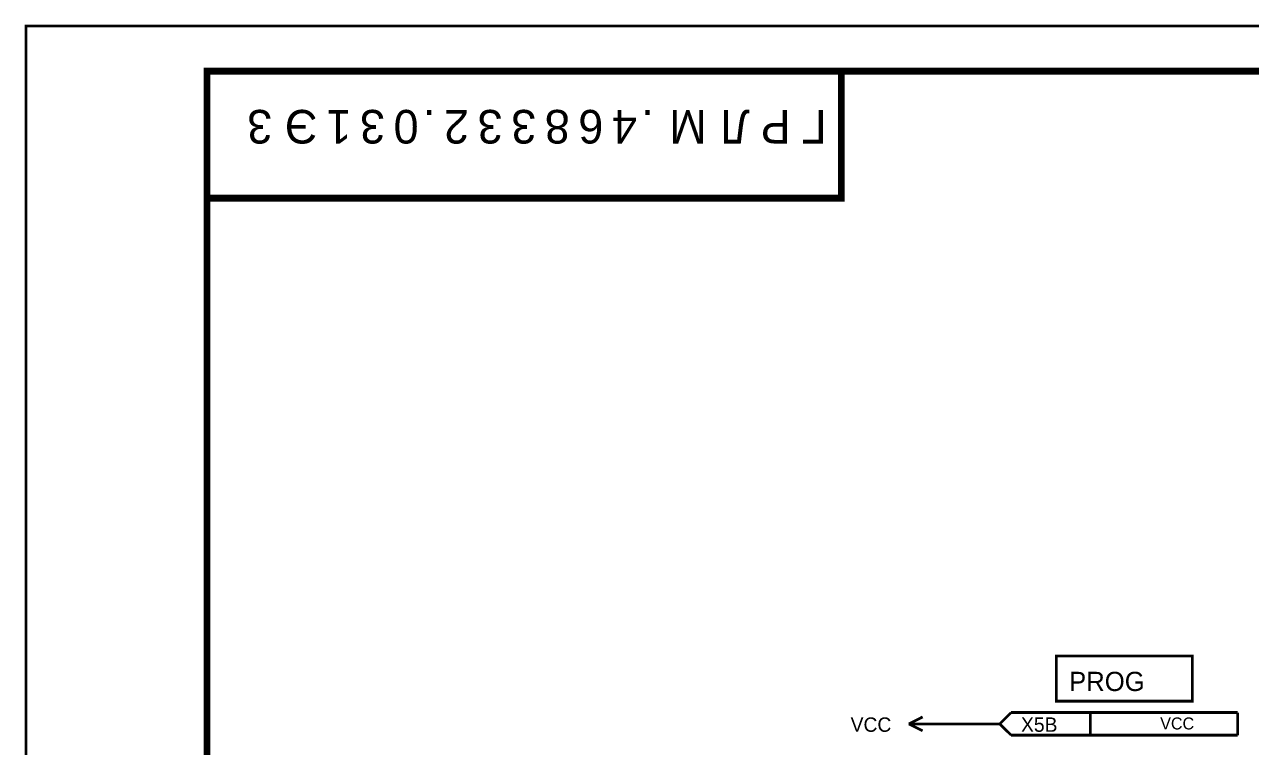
# Model space of a CAD drawing. Header units: millimetres. Extents: x 0 to 420, y 0 to 297.
# Drawn here: x -0.1 to 135.2, y 217.5 to 297.1 of the extents above; entities that cross this region are included whole.
import ezdxf

# ---------------------------------------------------------------- set-up
doc = ezdxf.new("R2010")
doc.units = ezdxf.units.MM
doc.layers.add('Sheet', color=255, linetype='Continuous')

msp = doc.modelspace()

# ---------------------------------------------------------------- linework, layer by layer
at = {"layer": 'Sheet'}
for points, const_width in [([(0.1, 297), (419.9, 297), (419.9, 0), (0.1, 0), (0.1, 297)], 0.3), ([(0.1, 297), (419.9, 297), (419.9, 0), (0.1, 0), (0.1, 297)], 0.3), ([(0.1, 297), (0.1, 0), (419.9, 0), (419.9, 297), (0.1, 297), (0.1, 297)], 0.0991), ([(0.1, 297), (0.1, 0), (419.9, 0), (419.9, 297), (0.1, 297), (0.1, 297)], 0.0991), ([(20.09, 292), (90.07, 292), (90.07, 277.99), (20.09, 277.99), (20.09, 292)], 0.749), ([(20.09, 292), (414.92, 292), (414.92, 8), (20.09, 8), (20.09, 292)], 0.749), ([(113.81, 227.49), (128.8, 227.49), (128.8, 222.49), (113.81, 222.49), (113.81, 227.49)], 0.3), ([(113.81, 227.49), (113.81, 222.49), (128.8, 222.49), (128.8, 227.49), (113.81, 227.49), (113.81, 227.49)], 0.0991)]:
    msp.add_lwpolyline(points, close=True, dxfattribs=dict(at, const_width=const_width))
at = {"layer": 'Sheet', "const_width": 0.3}
for points in [[(97.52, 219.98), (99.04, 220.75)], [(107.55, 219.98), (108.81, 221.24)], [(108.81, 221.24), (133.8, 221.24)], [(117.55, 221.24), (117.55, 218.74)], [(133.8, 221.24), (133.8, 218.74)], [(97.52, 219.98), (99.04, 219.22)], [(100.07, 219.98), (97.52, 219.98)], [(105.05, 219.98), (100.07, 219.98)], [(107.55, 219.98), (105.05, 219.98)], [(108.81, 218.74), (107.55, 219.98)], [(133.8, 218.74), (108.81, 218.74)]]:
    msp.add_lwpolyline(points, dxfattribs=at)

# ---------------------------------------------------------------- texts
at = {"layer": 'Sheet'}
for s, p in [('3', (27.28, 287.73)), ('Э', (32.31, 287.73)), ('1', (36.02, 287.73)), ('3', (39.72, 287.73)), ('0', (43.43, 287.73)), ('.', (45.28, 287.73)), ('2', (48.99, 287.73)), ('3', (52.7, 287.73)), ('3', (56.41, 287.73)), ('8', (60.11, 287.73)), ('6', (63.82, 287.73)), ('4', (67.53, 287.73)), ('.', (69.38, 287.73)), ('М', (75.21, 287.73)), ('Л', (79.97, 287.73)), ('Р', (84.48, 287.73)), ('Г', (88.45, 287.73))]:
    msp.add_text(s, height=3.71, rotation=180, dxfattribs=at).set_placement(p)
for s, height, p in [('PROG', 2.12, (115.2, 223.61)), ('VCC', 1.59, (91.1, 219.11)), ('X5B', 1.59, (109.9, 219.11)), ('VCC', 1.325, (125.26, 219.37))]:
    msp.add_text(s, height=height, dxfattribs=at).set_placement(p)

doc.saveas('drawing.dxf')
